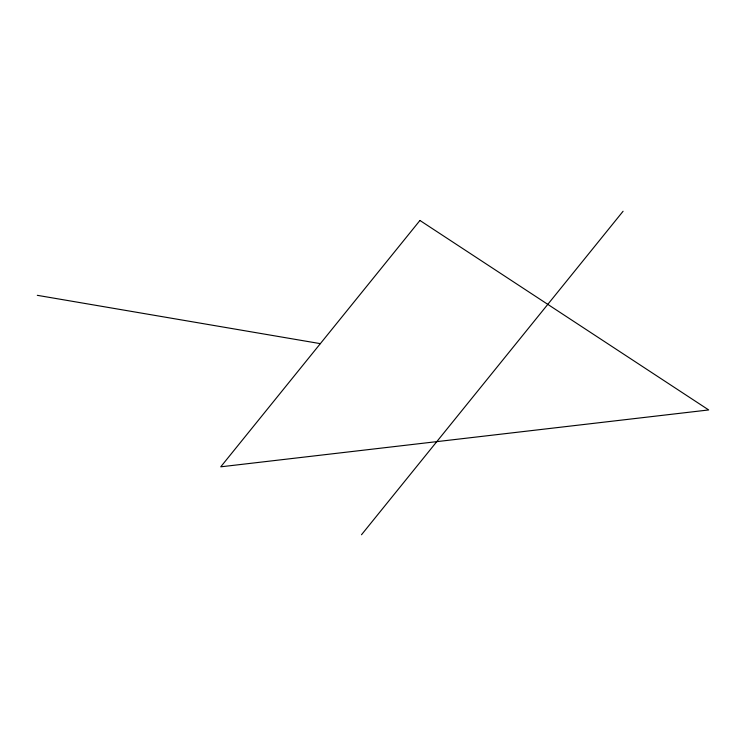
<?xml version="1.0" encoding="UTF-8"?>
<svg xmlns="http://www.w3.org/2000/svg" width="746" height="746" viewBox="0 0 746 746"><rect width="100%" height="100%" fill="white"/><g stroke="black" fill="none" stroke-linecap="round" stroke-linejoin="round"><path stroke-width="1.12" d="M361.493 534.751L623.087 211.249M37.3 295.323L320.342 343.645M419.942 220.471L220.741 466.819L708.7 409.946L419.942 220.471"/></g></svg>
